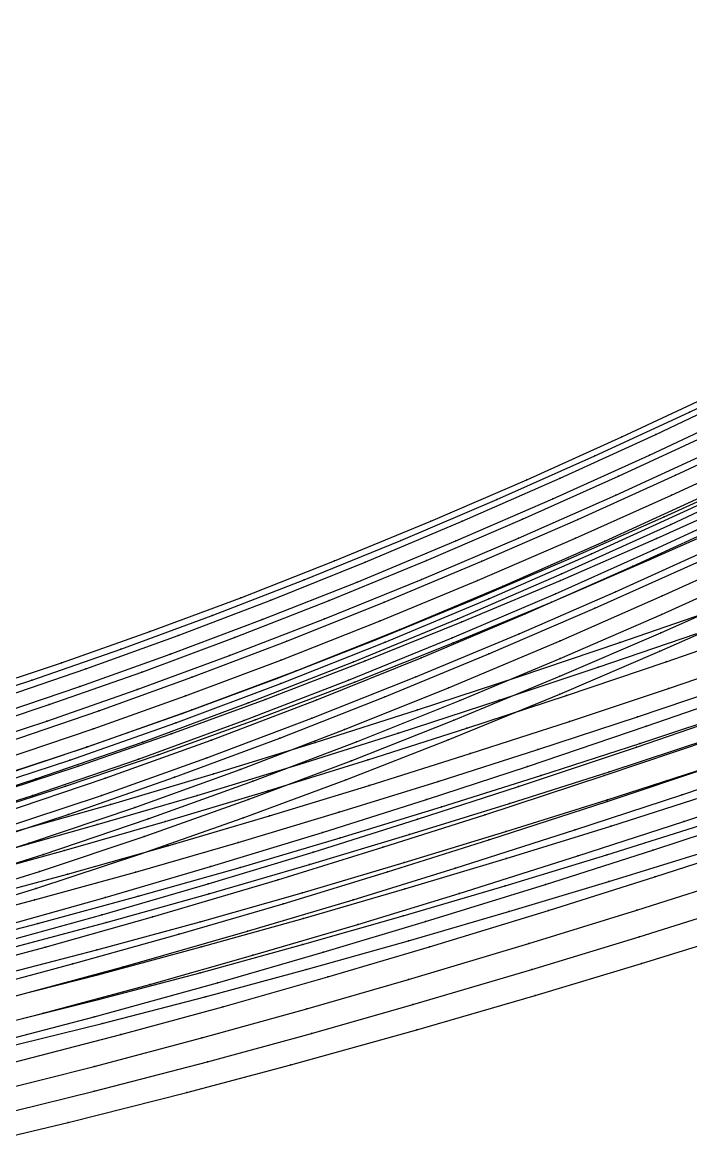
# Model space of a CAD drawing. Extents: x -2408 to 1029, y -526 to 2095.
# Drawn here: x -1068.5 to -972, y 441.5 to 604 of the extents above; entities that cross this region are included whole.
import ezdxf

# ---------------------------------------------------------------- set-up
doc = ezdxf.new("R2010")
doc.units = 0

# ---------------------------------------------------------------- blocks, each defined once
blk = doc.blocks.new(' -30')
at = {"layer": '1'}
for points in [[(-484.120965, 552.4791), (-469.455603, 556.064147), (-454.548477, 559.909352), (-439.976174, 563.854919), (-425.180316, 568.021698), (-410.684444, 572.239876), (-396.225231, 576.580882), (-381.859507, 581.021738)], [(-559.642552, 59.954086), (-545.987416, 64.330685), (-532.589774, 68.890903), (-518.615396, 73.918122), (-504.249876, 79.363666), (-489.991702, 85.034812), (-475.766604, 90.941433), (-461.660249, 97.023845), (-447.62343, 103.265755), (-433.69553, 109.618851), (-419.77388, 116.139322), (-405.932087, 122.801675), (-392.146842, 129.580763), (-390.802422, 130.251331), (-378.68246, 136.296392), (-364.514656, 143.430233), (-356.98101, 141.824617)]]:
    blk.add_lwpolyline(points, dxfattribs=at)
at = {"layer": '14'}
for points in [[(-489.550692, 538.164042), (-474.356923, 541.76701), (-457.184765, 546.089388), (-442.170355, 550.084343), (-423.963504, 555.161139), (-406.897577, 560.120217), (-391.526947, 564.736521), (-376.100539, 569.506744)], [(-565.388059, 44.947653), (-550.269397, 49.588903), (-535.242259, 54.539254), (-520.308726, 59.778498), (-505.470879, 65.286427), (-490.7308, 71.042832), (-474.568546, 77.664324), (-460.112135, 83.839427), (-446.026688, 90.057063), (-430.345265, 97.187455), (-415.793775, 103.983871), (-400.978791, 111.071587), (-385.918886, 118.450422), (-370.919876, 126.005058), (-370.919876, 126.005058), (-370.132305, 119.932578), (-369.008736, 113.665561), (-367.522874, 107.021066), (-365.852607, 100.79781), (-363.738332, 94.121499), (-361.694949, 88.56182), (-359.312063, 82.89658), (-356.565087, 77.207748)]]:
    blk.add_lwpolyline(points, dxfattribs=at)
at = {"layer": '3'}
for p in [(-396.225231, 576.580882), (-410.684444, 572.239876), (-425.180316, 568.021698), (-439.976174, 563.854919), (-391.526947, 564.736521), (-454.548477, 559.909352), (-406.897577, 560.120217), (-469.455603, 556.064147), (-423.963504, 555.161139), (-442.170355, 550.084343), (-457.184765, 546.089388), (-474.356923, 541.76701), (-461.660249, 97.023845), (-475.766604, 90.941433), (-489.991702, 85.034812), (-460.112135, 83.839427), (-504.249876, 79.363666), (-474.568546, 77.664324), (-518.615396, 73.918122), (-490.7308, 71.042832), (-532.589774, 68.890903), (-505.470879, 65.286427), (-545.987416, 64.330685), (-520.308726, 59.778498), (-535.242259, 54.539254), (-550.269397, 49.588903)]:
    blk.add_point(p, dxfattribs=at)
blk = doc.blocks.new(' -31')
at = {"layer": '1'}
for points in [[(-484.878721, 555.219943), (-469.97898, 558.931053), (-455.304402, 562.781466), (-440.500104, 566.855428), (-425.978798, 571.006232), (-411.251189, 575.350242), (-396.56392, 579.82764), (-382.185382, 584.356341)], [(-558.278265, 62.97157), (-545.019892, 67.306577), (-531.588984, 71.960832), (-518.003416, 76.928326), (-503.539016, 82.494044), (-489.594421, 88.118787), (-475.309889, 94.128442), (-461.476315, 100.167717), (-447.343879, 106.527108), (-433.683553, 112.829695), (-419.677773, 119.462578), (-406.012484, 126.11227), (-392.135179, 133.010393), (-390.83889, 133.663855), (-378.611059, 139.827766), (-364.639015, 146.936512), (-357.084465, 145.364552)]]:
    blk.add_lwpolyline(points, dxfattribs=at)
at = {"layer": '14'}
for points in [[(-485.859486, 541.921293), (-470.59106, 545.670651), (-454.24103, 549.918212), (-439.194003, 554.031898), (-424.584246, 558.187979), (-407.376708, 563.262602), (-391.867228, 567.987858), (-376.291118, 572.871899)], [(-565.810232, 47.365252), (-550.602756, 52.09394), (-535.489224, 57.135943), (-520.471683, 62.470621), (-505.552179, 68.077333), (-490.732706, 73.935456), (-475.405904, 80.282053), (-460.859362, 86.555563), (-446.676638, 92.878075), (-430.877138, 100.134538), (-416.207626, 107.055986), (-401.264591, 114.278516), (-386.066335, 121.802178), (-370.919876, 129.51025), (-370.919876, 129.51025), (-370.072064, 123.31556), (-368.87779, 116.930465), (-367.308876, 110.168406), (-365.553172, 103.842255), (-363.338386, 97.063903), (-361.203538, 91.426568), (-358.719196, 85.689988)]]:
    blk.add_lwpolyline(points, dxfattribs=at)
at = {"layer": '3'}
for p in [(-396.56392, 579.82764), (-411.251189, 575.350242), (-425.978798, 571.006232), (-391.867228, 567.987858), (-440.500104, 566.855428), (-455.304402, 562.781466), (-407.376708, 563.262602), (-469.97898, 558.931053), (-424.584246, 558.187979), (-439.194003, 554.031898), (-454.24103, 549.918212), (-470.59106, 545.670651), (-461.476315, 100.167717), (-475.309889, 94.128442), (-489.594421, 88.118787), (-460.859362, 86.555563), (-503.539016, 82.494044), (-475.405904, 80.282053), (-518.003416, 76.928326), (-490.732706, 73.935456), (-531.588984, 71.960832), (-545.019892, 67.306577), (-505.552179, 68.077333), (-520.471683, 62.470621), (-535.489224, 57.135943), (-550.602756, 52.09394)]:
    blk.add_point(p, dxfattribs=at)
blk = doc.blocks.new(' -32')
at = {"layer": '1'}
for points in [[(-484.923849, 558.130065), (-470.109178, 561.89478), (-455.145661, 565.896072), (-440.426945, 570.019091), (-425.752029, 574.287012), (-411.111505, 578.68026), (-396.005886, 583.354368), (-381.573016, 587.948533)], [(-557.652634, 65.76626), (-544.564452, 70.11707), (-530.828759, 74.953653), (-517.178206, 80.025327), (-503.017907, 85.55567), (-489.058726, 91.264393), (-475.015828, 97.249475), (-461.221683, 103.345133), (-447.333083, 109.66663), (-433.666013, 116.042641), (-419.712448, 122.723979), (-406.17957, 129.37934), (-392.453364, 136.272274), (-390.870285, 137.078514), (-378.679064, 143.287197), (-364.759598, 150.443287), (-357.185555, 148.904104)]]:
    blk.add_lwpolyline(points, dxfattribs=at)
at = {"layer": '14'}
for points in [[(-485.970568, 544.794962), (-470.615604, 548.642953), (-455.067111, 552.753933), (-439.921329, 556.958915), (-425.203463, 561.209014), (-407.855049, 566.400333), (-392.207183, 571.23579), (-376.481646, 576.235103)], [(-566.230527, 49.779142), (-550.934455, 54.59586), (-535.734816, 59.730128), (-520.633603, 65.16087), (-505.632757, 70.86703), (-490.734287, 76.827523), (-476.239158, 82.893471), (-461.603412, 89.26565), (-447.324221, 95.6935), (-431.407385, 103.076789), (-416.62043, 110.124162), (-401.549799, 117.482612), (-386.213562, 125.152409), (-370.919876, 133.015451), (-370.919876, 133.015451), (-370.012664, 126.711097), (-368.749598, 120.220198), (-367.100644, 113.352948), (-365.26326, 106.934887), (-362.953077, 100.065581), (-360.731972, 94.359212), (-358.152487, 88.55942)]]:
    blk.add_lwpolyline(points, dxfattribs=at)
at = {"layer": '3'}
for p in [(-396.005886, 583.354368), (-411.111505, 578.68026), (-425.752029, 574.287012), (-392.207183, 571.23579), (-440.426945, 570.019091), (-455.145661, 565.896072), (-407.855049, 566.400333), (-470.109178, 561.89478), (-425.203463, 561.209014), (-439.921329, 556.958915), (-455.067111, 552.753933), (-470.615604, 548.642953), (-461.221683, 103.345133), (-475.015828, 97.249475), (-489.058726, 91.264393), (-461.603412, 89.26565), (-503.017907, 85.55567), (-476.239158, 82.893471), (-517.178206, 80.025327), (-490.734287, 76.827523), (-530.828759, 74.953653), (-544.564452, 70.11707), (-505.632757, 70.86703), (-520.633603, 65.16087), (-535.734816, 59.730128), (-550.934455, 54.59586)]:
    blk.add_point(p, dxfattribs=at)
blk = doc.blocks.new(' -33')
at = {"layer": '1'}
for points in [[(-485.140691, 560.995245), (-470.280658, 564.846675), (-455.354853, 568.910384), (-440.591216, 573.115335), (-425.866914, 577.467939), (-411.182583, 581.942757), (-396.535575, 586.537491), (-382.080709, 591.199452)], [(-557.641759, 68.365583), (-544.549955, 72.778648), (-531.202428, 77.538106), (-517.4466, 82.708618), (-503.095543, 88.379851), (-489.032884, 94.199712), (-474.8871, 100.300494), (-460.99375, 106.512616), (-446.964518, 112.973024), (-433.201537, 119.469382), (-419.543742, 126.084789), (-405.916761, 132.861154), (-392.393434, 139.725211), (-390.906105, 140.490484), (-378.96188, 146.636029), (-364.873428, 153.952684), (-357.281685, 152.447815)]]:
    blk.add_lwpolyline(points, dxfattribs=at)
at = {"layer": '14'}
for points in [[(-482.215802, 548.635178), (-466.788106, 552.631858), (-452.056865, 556.645528), (-436.889886, 560.966422), (-422.215828, 565.304088), (-405.021057, 570.560294), (-389.645603, 575.405498), (-374.417217, 580.335224)], [(-569.221834, 51.405151), (-553.821217, 56.254717), (-538.519217, 61.429652), (-523.317783, 66.908446), (-508.218813, 72.669604), (-493.224223, 78.691627), (-477.067449, 85.499), (-462.343587, 91.96999), (-447.968813, 98.503574), (-431.935518, 106.01436), (-417.03181, 113.188497), (-401.834179, 120.683918), (-386.360439, 128.501127), (-370.919876, 136.520653), (-370.919876, 136.520653), (-369.947965, 130.080859), (-368.608562, 123.459629), (-366.869608, 116.463157), (-364.939355, 109.932532), (-362.519619, 102.952273), (-360.198585, 97.162103)]]:
    blk.add_lwpolyline(points, dxfattribs=at)
at = {"layer": '3'}
for p in [(-396.535575, 586.537491), (-411.182583, 581.942757), (-425.866914, 577.467939), (-389.645603, 575.405498), (-440.591216, 573.115335), (-405.021057, 570.560294), (-455.354853, 568.910384), (-470.280658, 564.846675), (-422.215828, 565.304088), (-436.889886, 560.966422), (-452.056865, 556.645528), (-466.788106, 552.631858), (-460.99375, 106.512616), (-474.8871, 100.300494), (-489.032884, 94.199712), (-462.343587, 91.96999), (-503.095543, 88.379851), (-477.067449, 85.499), (-517.4466, 82.708618), (-493.224223, 78.691627), (-531.202428, 77.538106), (-544.549955, 72.778648), (-508.218813, 72.669604), (-523.317783, 66.908446), (-538.519217, 61.429652), (-553.821217, 56.254717)]:
    blk.add_point(p, dxfattribs=at)
blk = doc.blocks.new(' -34')
at = {"layer": '1'}
for points in [[(-483.576454, 564.319484), (-468.950999, 568.203136), (-454.080786, 572.34349), (-439.550443, 576.567813), (-425.142597, 580.902553), (-410.686819, 585.376287), (-396.269689, 589.97212), (-381.667673, 594.771247)], [(-557.973808, 70.851188), (-544.579684, 75.423785), (-531.136709, 80.281024), (-517.437705, 85.496865), (-503.358029, 91.127086), (-489.259223, 97.026766), (-475.359296, 103.084513), (-461.251953, 109.458036), (-447.505071, 115.855713), (-433.589012, 122.491352), (-419.515113, 129.376464), (-406.287612, 136.019324), (-392.345661, 143.168329), (-390.926094, 143.90667), (-378.723521, 150.253435), (-364.980469, 157.468653), (-357.375031, 155.99617)]]:
    blk.add_lwpolyline(points, dxfattribs=at)
at = {"layer": '14'}
for points in [[(-486.190923, 550.537026), (-470.663901, 554.585382), (-452.853805, 559.489822), (-437.587211, 563.90455), (-422.804921, 568.338224), (-405.470242, 573.712695), (-389.958744, 578.668471), (-374.585747, 583.71206)], [(-564.478472, 55.405854), (-549.022958, 60.456148), (-533.669256, 65.828829), (-518.41922, 71.501959), (-503.274723, 77.453593), (-488.237584, 83.661805), (-472.930461, 90.271615), (-458.208238, 96.881158), (-443.902586, 103.511585), (-430.238781, 110.016357), (-415.409392, 117.250966), (-400.365549, 124.76696), (-386.507069, 131.848329), (-370.919876, 140.025854), (-370.919876, 140.025854), (-369.884149, 133.463221), (-368.470373, 126.723981), (-366.644495, 119.610702), (-364.625197, 112.978538), (-362.101102, 105.89844)]]:
    blk.add_lwpolyline(points, dxfattribs=at)
at = {"layer": '3'}
for p in [(-396.269689, 589.97212), (-410.686819, 585.376287), (-425.142597, 580.902553), (-389.958744, 578.668471), (-439.550443, 576.567813), (-405.470242, 573.712695), (-454.080786, 572.34349), (-468.950999, 568.203136), (-422.804921, 568.338224), (-437.587211, 563.90455), (-452.853805, 559.489822), (-470.663901, 554.585382), (-461.251953, 109.458036), (-475.359296, 103.084513), (-489.259223, 97.026766), (-503.358029, 91.127086), (-472.930461, 90.271615), (-517.437705, 85.496865), (-488.237584, 83.661805), (-531.136709, 80.281024), (-503.274723, 77.453593), (-544.579684, 75.423785), (-518.41922, 71.501959), (-533.669256, 65.828829), (-549.022958, 60.456148)]:
    blk.add_point(p, dxfattribs=at)
blk = doc.blocks.new(' -35')
at = {"layer": '1'}
for points in [[(-497.471724, 563.658783), (-482.900685, 567.425697), (-468.376014, 571.365136), (-453.663837, 575.541579), (-439.233095, 579.81136), (-424.572947, 584.296552), (-410.216755, 588.811522), (-395.898749, 593.445238), (-381.5822, 598.21712)], [(-569.305157, 69.739492), (-556.319261, 74.001766), (-543.263134, 78.549689), (-529.942888, 83.449916), (-516.217333, 88.7648), (-502.209445, 94.456726), (-488.179553, 100.416713), (-474.144754, 106.622948), (-460.28628, 112.970342), (-446.333704, 119.546646), (-432.60707, 126.174757), (-419.04123, 132.89374), (-405.452447, 139.799506), (-392.117332, 146.712859), (-390.960236, 147.320728), (-378.76651, 153.726704), (-365.090904, 160.976944)]]:
    blk.add_lwpolyline(points, dxfattribs=at)
at = {"layer": '14'}
for points in [[(-497.558298, 550.54407), (-482.100355, 554.50231), (-466.696671, 558.650632), (-451.818854, 562.854263), (-436.681701, 567.316264), (-422.040011, 571.785587), (-404.887031, 577.190707), (-389.552192, 582.164579), (-374.366956, 587.217694)], [(-563.77658, 58.175978), (-548.434041, 63.274114), (-533.193411, 68.689485), (-518.056413, 74.400537), (-503.024772, 80.385715), (-488.100212, 86.623464), (-474.195772, 92.686575), (-459.557823, 99.31077), (-445.309824, 105.967816), (-431.671956, 112.51318), (-416.825997, 119.815463), (-401.69156, 127.439487), (-386.286586, 135.38551), (-370.919876, 143.531055), (-370.919876, 143.531055), (-369.819187, 136.845427), (-368.329869, 129.988249), (-366.415843, 122.758463)]]:
    blk.add_lwpolyline(points, dxfattribs=at)
at = {"layer": '3'}
for p in [(-395.898749, 593.445238), (-410.216755, 588.811522), (-424.572947, 584.296552), (-389.552192, 582.164579), (-439.233095, 579.81136), (-404.887031, 577.190707), (-453.663837, 575.541579), (-468.376014, 571.365136), (-422.040011, 571.785587), (-482.900685, 567.425697), (-436.681701, 567.316264), (-451.818854, 562.854263), (-466.696671, 558.650632), (-482.100355, 554.50231), (-474.144754, 106.622948), (-488.179553, 100.416713), (-502.209445, 94.456726), (-474.195772, 92.686575), (-516.217333, 88.7648), (-488.100212, 86.623464), (-529.942888, 83.449916), (-503.024772, 80.385715), (-543.263134, 78.549689), (-556.319261, 74.001766), (-518.056413, 74.400537), (-533.193411, 68.689485), (-548.434041, 63.274114)]:
    blk.add_point(p, dxfattribs=at)
blk = doc.blocks.new(' -36')
at = {"layer": '1'}
for points in [[(-498.105339, 566.350984), (-483.388795, 570.225281), (-468.793992, 574.252445), (-453.947079, 578.537024), (-439.448087, 582.895372), (-425.078405, 587.357134), (-410.654085, 591.957429), (-396.268416, 596.676349), (-381.719951, 601.589449)], [(-569.797773, 72.122623), (-556.830461, 76.427339), (-543.466717, 81.136803), (-530.056785, 86.130274), (-516.393139, 91.484118), (-502.351802, 97.255059), (-488.464219, 103.219376), (-474.604413, 109.410967), (-460.554517, 115.911572), (-446.393485, 122.658199), (-433.005288, 129.189794), (-419.339839, 136.022211), (-405.833662, 142.950939), (-392.245206, 150.065821), (-390.989456, 150.732384), (-378.938937, 157.128914), (-365.205956, 164.485626)]]:
    blk.add_lwpolyline(points, dxfattribs=at)
at = {"layer": '14'}
for points in [[(-486.068632, 556.364546), (-470.56585, 560.566246), (-452.610645, 565.692518), (-437.374367, 570.249362), (-422.625057, 574.815658), (-405.333042, 580.34016), (-389.86307, 585.425591), (-374.534244, 590.593536)], [(-564.174593, 60.59484), (-548.744982, 65.78342), (-533.419826, 71.293401), (-518.200822, 77.102777), (-503.08961, 83.189565), (-488.087851, 89.531772), (-472.528164, 96.408935), (-457.85029, 103.151155), (-443.592725, 109.908076), (-429.978973, 116.531658), (-415.208119, 123.893163), (-400.227883, 131.535832), (-386.431792, 138.732045), (-370.919876, 147.036257), (-370.919876, 147.036257), (-369.753093, 140.2275), (-368.187085, 133.252479), (-366.183708, 125.906491)]]:
    blk.add_lwpolyline(points, dxfattribs=at)
at = {"layer": '3'}
for p in [(-396.268416, 596.676349), (-410.654085, 591.957429), (-425.078405, 587.357134), (-389.86307, 585.425591), (-439.448087, 582.895372), (-405.333042, 580.34016), (-453.947079, 578.537024), (-468.793992, 574.252445), (-422.625057, 574.815658), (-483.388795, 570.225281), (-437.374367, 570.249362), (-452.610645, 565.692518), (-470.56585, 560.566246), (-474.604413, 109.410967), (-488.464219, 103.219376), (-502.351802, 97.255059), (-472.528164, 96.408935), (-516.393139, 91.484118), (-488.087851, 89.531772), (-530.056785, 86.130274), (-503.08961, 83.189565), (-543.466717, 81.136803), (-556.830461, 76.427339), (-518.200822, 77.102777), (-533.419826, 71.293401), (-548.744982, 65.78342)]:
    blk.add_point(p, dxfattribs=at)
blk = doc.blocks.new(' -37')
at = {"layer": '1'}
for points in [[(-497.454778, 569.373538), (-482.723423, 573.336234), (-468.222901, 577.419735), (-453.541508, 581.736397), (-439.135533, 586.141028), (-424.52294, 590.752445), (-410.191594, 595.394919), (-395.898429, 600.152824), (-381.643115, 605.033216)], [(-569.608598, 74.721369), (-556.638725, 79.091035), (-543.609695, 83.744251), (-530.310116, 88.75569), (-516.607996, 94.185668), (-502.331875, 100.120587), (-488.332083, 106.203533), (-474.350024, 112.523277), (-460.524847, 118.992235), (-446.642038, 125.674777), (-432.95099, 132.423475), (-419.469943, 139.235933), (-405.91854, 146.26023), (-392.29795, 153.46377), (-391.020889, 154.148273), (-378.974385, 160.605121), (-365.307426, 167.997055)]]:
    blk.add_lwpolyline(points, dxfattribs=at)
at = {"layer": '14'}
for points in [[(-497.418413, 556.257082), (-481.983801, 560.370195), (-466.604857, 564.669676), (-451.575449, 569.067903), (-436.468919, 573.670386), (-421.860402, 578.270696), (-404.750193, 583.82387), (-389.456867, 588.925581)], [(-578.892306, 58.474181), (-563.472778, 63.371566), (-548.156235, 68.606807), (-532.944208, 74.158296), (-517.838233, 80.004428), (-502.839843, 86.123595), (-487.950571, 92.494191), (-473.788275, 98.813917), (-459.194112, 105.570135), (-444.993756, 112.35322), (-431.40565, 119.017183), (-416.618106, 126.446486), (-401.547538, 134.197878), (-386.212032, 142.271356), (-370.919876, 150.541458)]]:
    blk.add_lwpolyline(points, dxfattribs=at)
at = {"layer": '3'}
for p in [(-395.898429, 600.152824), (-410.191594, 595.394919), (-424.52294, 590.752445), (-439.135533, 586.141028), (-404.750193, 583.82387), (-453.541508, 581.736397), (-468.222901, 577.419735), (-421.860402, 578.270696), (-436.468919, 573.670386), (-482.723423, 573.336234), (-451.575449, 569.067903), (-466.604857, 564.669676), (-481.983801, 560.370195), (-474.350024, 112.523277), (-488.332083, 106.203533), (-502.331875, 100.120587), (-473.788275, 98.813917), (-516.607996, 94.185668), (-487.950571, 92.494191), (-530.310116, 88.75569), (-502.839843, 86.123595), (-543.609695, 83.744251), (-517.838233, 80.004428), (-556.638725, 79.091035), (-532.944208, 74.158296), (-548.156235, 68.606807), (-563.472778, 63.371566)]:
    blk.add_point(p, dxfattribs=at)
blk = doc.blocks.new(' -38')
at = {"layer": '1'}
for points in [[(-498.085054, 572.059867), (-483.200739, 576.134396), (-468.633512, 580.305464), (-453.814995, 584.732417), (-439.344134, 589.225314), (-425.018829, 593.811516), (-410.622658, 598.538997), (-396.265102, 603.38172), (-381.776276, 608.405902)], [(-569.575428, 77.271867), (-556.636652, 81.690148), (-543.30444, 86.516195), (-529.907946, 91.63437), (-516.280847, 97.107218), (-502.279106, 103.000019), (-488.121202, 109.22404), (-474.30606, 115.539277), (-460.305279, 122.163189), (-446.192562, 129.034496), (-432.867303, 135.675273), (-419.279339, 142.612042), (-405.822398, 149.658008), (-392.389048, 156.834439), (-391.045876, 157.561741), (-379.123419, 164.017534), (-365.417404, 171.506786)]]:
    blk.add_lwpolyline(points, dxfattribs=at)
at = {"layer": '14'}
for points in [[(-501.479173, 558.025336), (-485.94512, 562.192911), (-470.467309, 566.547455), (-452.362116, 571.900189), (-437.156952, 576.598504), (-422.441423, 581.296733), (-405.193059, 586.970376), (-389.765498, 592.184611)], [(-576.784589, 61.609774), (-563.867861, 65.787677), (-548.464728, 71.11391), (-533.168681, 76.760527), (-517.981205, 82.705478), (-502.903767, 88.926724), (-487.937851, 95.402213), (-472.121408, 102.554079), (-457.488519, 109.428136), (-443.279669, 116.310622), (-429.716559, 123.05205), (-415.004874, 130.539318), (-400.088917, 138.307408), (-386.355822, 145.617241), (-370.919876, 154.04665)]]:
    blk.add_lwpolyline(points, dxfattribs=at)
at = {"layer": '3'}
for p in [(-396.265102, 603.38172), (-410.622658, 598.538997), (-425.018829, 593.811516), (-439.344134, 589.225314), (-405.193059, 586.970376), (-453.814995, 584.732417), (-468.633512, 580.305464), (-422.441423, 581.296733), (-483.200739, 576.134396), (-437.156952, 576.598504), (-452.362116, 571.900189), (-470.467309, 566.547455), (-485.94512, 562.192911), (-474.30606, 115.539277), (-488.121202, 109.22404), (-502.279106, 103.000019), (-472.121408, 102.554079), (-516.280847, 97.107218), (-487.937851, 95.402213), (-529.907946, 91.63437), (-502.903767, 88.926724), (-543.30444, 86.516195), (-556.636652, 81.690148), (-517.981205, 82.705478), (-533.168681, 76.760527), (-548.464728, 71.11391), (-563.867861, 65.787677)]:
    blk.add_point(p, dxfattribs=at)
blk = doc.blocks.new(' -39')
at = {"layer": '1'}
for points in [[(-497.434696, 575.08866), (-482.537216, 579.252351), (-468.062453, 583.479151), (-453.412155, 587.935513), (-439.032396, 592.474253), (-424.467741, 597.21107), (-410.162542, 601.980362), (-395.895473, 606.861773)], [(-581.095319, 76.050833), (-568.672341, 80.112641), (-555.835565, 84.572954), (-542.608987, 89.438203), (-529.349111, 94.579441), (-515.365953, 100.276975), (-501.479192, 106.205136), (-487.362771, 112.494928), (-473.661881, 118.838327), (-460.121355, 125.319469), (-446.57365, 131.984052), (-433.121987, 138.753387), (-419.255768, 145.903604), (-406.205965, 152.80574), (-392.475548, 160.213827), (-391.048317, 160.994072), (-379.23984, 167.449673), (-365.372581, 175.097141)]]:
    blk.add_lwpolyline(points, dxfattribs=at)
at = {"layer": '14'}
for points in [[(-497.276656, 561.971339), (-481.866162, 566.238825), (-466.512703, 570.688954), (-451.326761, 575.286543), (-436.251662, 580.028849), (-421.677097, 584.759452), (-404.610617, 590.459789), (-389.359678, 595.688485), (-374.263446, 600.98573), (-357.994041, 606.849594), (-355.924687, 603.52594), (-353.23595, 599.689386), (-350.260897, 595.905059), (-347.447769, 592.718181), (-344.286357, 589.562865), (-340.810592, 586.599123), (-337.33452, 584.135362), (-333.351104, 581.793898), (-329.157538, 579.75178), (-324.790401, 577.981993), (-320.286167, 576.457469), (-314.51868, 574.855504), (-307.490632, 573.308832), (-299.432219, 571.929208)], [(-578.561936, 63.53616), (-563.166186, 68.57098), (-547.876191, 73.942693), (-532.693275, 79.629653), (-517.61882, 85.610188), (-502.654154, 91.862652), (-487.80062, 98.365388), (-473.37632, 104.949161), (-458.826567, 111.836572), (-444.674454, 118.744789), (-431.136699, 125.52639), (-416.408217, 133.081577), (-401.402171, 140.959091), (-386.136804, 149.158663), (-370.919876, 157.551851)]]:
    blk.add_lwpolyline(points, dxfattribs=at)
at = {"layer": '3'}
for p in [(-410.162542, 601.980362), (-424.467741, 597.21107), (-439.032396, 592.474253), (-404.610617, 590.459789), (-453.412155, 587.935513), (-468.062453, 583.479151), (-421.677097, 584.759452), (-482.537216, 579.252351), (-436.251662, 580.028849), (-451.326761, 575.286543), (-466.512703, 570.688954), (-481.866162, 566.238825), (-473.661881, 118.838327), (-487.362771, 112.494928), (-501.479192, 106.205136), (-515.365953, 100.276975), (-487.80062, 98.365388), (-529.349111, 94.579441), (-502.654154, 91.862652), (-542.608987, 89.438203), (-555.835565, 84.572954), (-517.61882, 85.610188), (-568.672341, 80.112641), (-532.693275, 79.629653), (-547.876191, 73.942693), (-563.166186, 68.57098)]:
    blk.add_point(p, dxfattribs=at)
blk = doc.blocks.new(' -40')
at = {"layer": '1'}
for points in [[(-499.55746, 577.354265), (-484.668844, 581.566154), (-469.805239, 585.957793), (-455.102554, 590.483715), (-440.339127, 595.200312), (-425.797233, 599.986683), (-411.112269, 604.942823), (-396.46833, 610.018096)], [(-581.434216, 78.427537), (-568.611081, 82.675494), (-555.869436, 87.161647), (-542.718407, 92.058779), (-529.176788, 97.373681), (-515.24824, 103.11873), (-501.400655, 109.099796), (-487.663752, 115.286758), (-473.753368, 121.793965), (-460.190795, 128.35328), (-446.496997, 135.159054), (-433.067794, 141.98775), (-419.376648, 149.12027), (-406.088069, 156.218132), (-392.680556, 163.521601), (-391.075363, 164.407768), (-379.155705, 170.988011)]]:
    blk.add_lwpolyline(points, dxfattribs=at)
at = {"layer": '14'}
for points in [[(-500.796617, 563.843848), (-485.482109, 568.118466), (-470.223856, 572.572035), (-454.075634, 577.498181), (-439.04859, 582.268428), (-424.460584, 587.047365), (-407.281294, 592.839374), (-391.799481, 598.197547), (-376.253188, 603.70471), (-357.994041, 610.354805), (-355.686486, 606.67362), (-352.83637, 602.661264), (-349.713708, 598.762944), (-346.776328, 595.517293), (-343.487037, 592.34059), (-340.65486, 589.983793), (-336.82451, 587.313784), (-332.744436, 584.977123), (-328.452844, 582.945586), (-323.988046, 581.190993), (-318.221685, 579.344204), (-312.319068, 577.830935), (-305.161279, 576.377692), (-298.049413, 575.235457)], [(-580.305746, 65.461994), (-565.005423, 70.489276), (-549.810726, 75.851533), (-534.7229, 81.527485), (-519.743136, 87.49587), (-504.872677, 93.735409), (-490.112768, 100.224819), (-474.598311, 107.348452), (-460.134152, 114.247584), (-446.042439, 121.179402), (-430.35535, 129.113955), (-415.799736, 136.664406), (-400.981634, 144.527116), (-385.919649, 152.701324), (-370.919876, 161.057053)]]:
    blk.add_lwpolyline(points, dxfattribs=at)
at = {"layer": '3'}
for p in [(-411.112269, 604.942823), (-425.797233, 599.986683), (-440.339127, 595.200312), (-407.281294, 592.839374), (-455.102554, 590.483715), (-424.460584, 587.047365), (-469.805239, 585.957793), (-439.04859, 582.268428), (-484.668844, 581.566154), (-454.075634, 577.498181), (-470.223856, 572.572035), (-485.482109, 568.118466), (-487.663752, 115.286758), (-501.400655, 109.099796), (-515.24824, 103.11873), (-490.112768, 100.224819), (-529.176788, 97.373681), (-504.872677, 93.735409), (-542.718407, 92.058779), (-555.869436, 87.161647), (-519.743136, 87.49587), (-568.611081, 82.675494), (-534.7229, 81.527485), (-549.810726, 75.851533), (-565.005423, 70.489276)]:
    blk.add_point(p, dxfattribs=at)

msp = doc.modelspace()

# ---------------------------------------------------------------- block references
at = {"layer": '1'}
for name, p in [(' -32', (-514.58038, 429.196867)), (' -30', (-516.281493, 429.297884)), (' -34', (-512.877729, 429.098086)), (' -33', (-513.729155, 429.147803)), (' -36', (-507.788996, 429.001375)), (' -35', (-508.640982, 429.051384)), (' -38', (-502.699294, 428.903101)), (' -31', (-515.430888, 429.247568)), (' -37', (-503.551747, 428.953571)), (' -39', (-498.461818, 428.854057)), (' -40', (-494.224148, 428.804325)), (' -39', (-575.170005, -91.15992)), (' -40', (-571.08619, -90.544825)), (' -36', (-583.359915, -93.009197)), (' -38', (-579.253783, -91.775472)), (' -32', (-587.506908, -95.474868)), (' -37', (-579.276546, -92.393365)), (' -34', (-587.46481, -94.242756)), (' -33', (-587.486083, -94.859148)), (' -35', (-583.382004, -93.626476)), (' -31', (-587.527219, -96.089244)), (' -30', (-587.547006, -96.703028))]:
    msp.add_blockref(name, p, dxfattribs=at)

doc.saveas('drawing.dxf')
